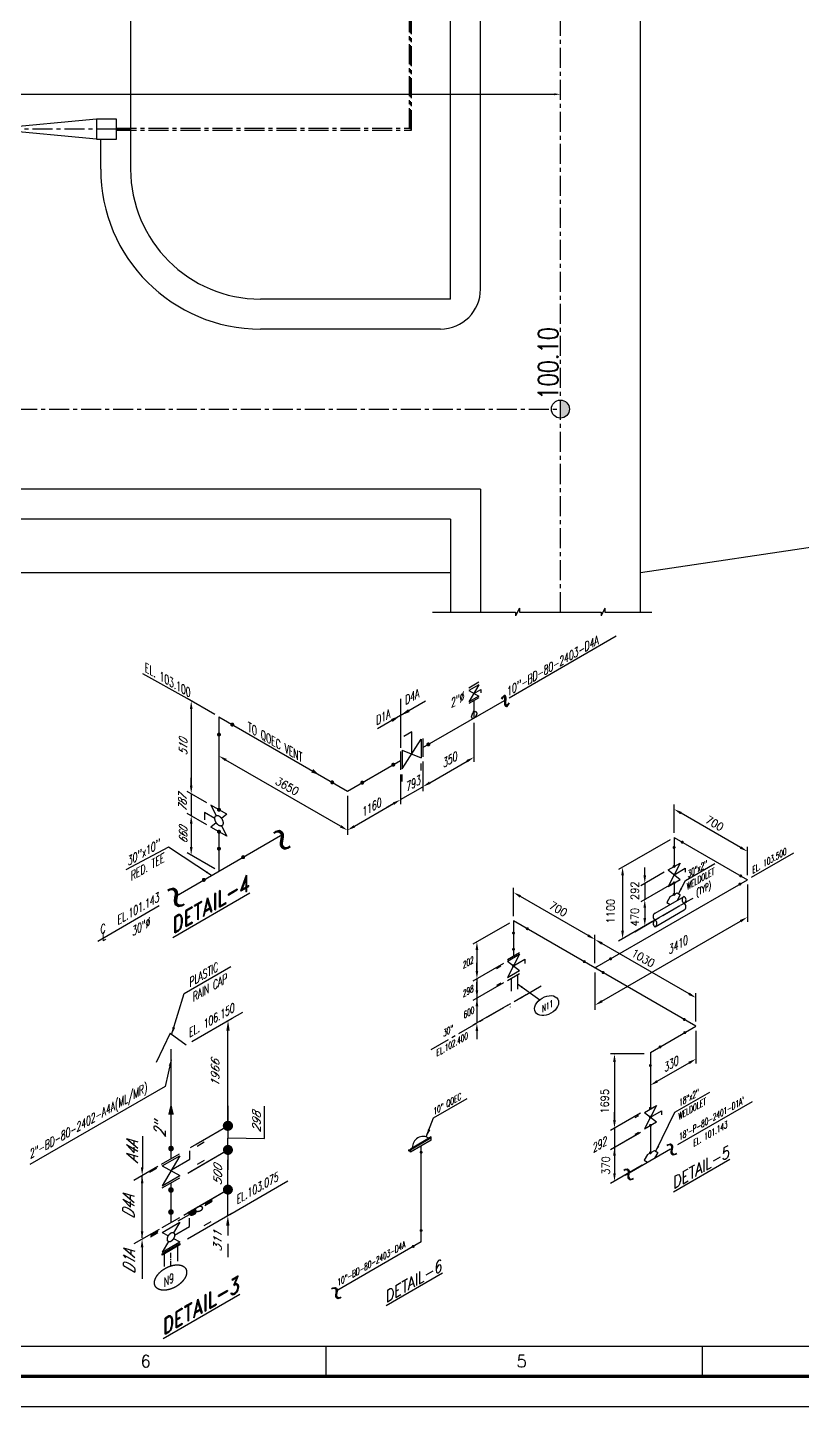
# Model space of a CAD drawing. Extents: x 278807 to 397707, y 326263 to 410363.
# Drawn here: x 341324 to 360705, y 326263 to 360727 of the extents above; entities that cross this region are included whole.
import ezdxf
from ezdxf.enums import TextEntityAlignment as Align

# ---------------------------------------------------------------- set-up
doc = ezdxf.new("R2010")
doc.units = 0
doc.header["$LTSCALE"] = 400
doc.header["$MEASUREMENT"] = 0
doc.linetypes.add('CENTER', pattern=[2, 1.25, -0.25, 0.25, -0.25])
doc.linetypes.add('HIDDEN', pattern=[0.375, 0.25, -0.125])
doc.layers.get('0').update_dxf_attribs({"linetype": 'CONTINUOUS'})
doc.layers.get('DEFPOINTS').update_dxf_attribs({"linetype": 'CONTINUOUS'})
for name, color, linetype in [('1', 7, 'CONTINUOUS'), ('CENTRE', 1, 'CENTER'), ('DIM', 1, 'CONTINUOUS'), ('GRID', 8, 'CONTINUOUS'), ('PIPE124', 4, 'CONTINUOUS'), ('TEXT', 3, 'CONTINUOUS'), ('WORK', 7, 'CONTINUOUS')]:
    doc.layers.add(name, color=color, linetype=linetype)
doc.styles.add('30', font='romans.shx', dxfattribs={"oblique": 30})
doc.styles.add('ROMANC', font='romand.shx', dxfattribs={"height": 3})
doc.styles.add('ROMAND', font='romans.shx', dxfattribs={"width": 0.8, "height": 0.625})
doc.styles.add('ROMANS', font='romans.shx', dxfattribs={"width": 0.9})
doc.styles.add('ROMANS1', font='romans.shx', dxfattribs={"width": 0.8, "oblique": 30})
doc.styles.get("Standard").update_dxf_attribs({"font": 'romans.shx'})
doc.linetypes.add('FENCELINE2', pattern='A,0.25,-0.1,[132,ltypeshp.shx,S=0.1,R=0,X=-0.1,Y=0],-0.1,1', length=1.45)
doc.dimstyles.new('pll', dxfattribs={"dimscale": 100, "dimtxt": 2, "dimasz": 2.5, "dimexe": 1, "dimexo": 1, "dimgap": 1, "dimtad": 1, "dimdec": 0, "dimtxsty": '30', "dimcen": 2.5, "dimclrd": 10, "dimclre": 10, "dimclrt": 3, "dimadec": 0, "dimazin": 0, "dimtfac": 1, "dimtdec": 0, "dimtmove": 0, "dimatfit": 0, "dimfxl": 0, "dimarcsym": 0})
doc.dimstyles.new('RKS', dxfattribs={"dimscale": 100, "dimtxt": 2, "dimasz": 2, "dimexe": 1, "dimexo": 1, "dimgap": 1, "dimtad": 1, "dimdec": 0, "dimzin": 0, "dimdsep": 46, "dimtxsty": 'ROMANS', "dimcen": 0.09, "dimclrd": 1, "dimclre": 1, "dimclrt": 3, "dimadec": 0, "dimazin": 0, "dimtfac": 1, "dimtdec": 0, "dimtmove": 2, "dimatfit": 3, "dimfxl": 0, "dimtolj": 1, "dimtzin": 0, "dimarcsym": 0})
doc.dimstyles.new('VIPIN', dxfattribs={"dimscale": 75, "dimtxt": 2, "dimasz": 2, "dimexe": 1.25, "dimexo": 1.25, "dimgap": 1, "dimtad": 1, "dimdec": 0, "dimtxsty": 'Standard', "dimcen": 0, "dimclrd": 1, "dimclre": 1, "dimclrt": 3, "dimadec": 0, "dimazin": 0, "dimtfac": 1, "dimtdec": 0, "dimtmove": 0, "dimatfit": 3, "dimfxl": 0, "dimtolj": 1, "dimarcsym": 0})

# ---------------------------------------------------------------- blocks, each defined once
blk = doc.blocks.new('*D30')
at = {"color": 1, "lineweight": -2}
for p, q in [((320536, 359004), (320536, 359154)), ((354652, 359004), (354652, 359154)), ((320686, 359060), (354502, 359060))]:
    blk.add_line(p, q, dxfattribs=at)
at = {"color": 1}
for points in [[(320686, 359085), (320686, 359035), (320536, 359060)], [(354502, 359085), (354502, 359035), (354652, 359060)]]:
    blk.add_solid(points, dxfattribs=at)
at = {"layer": 'DEFPOINTS', "color": 0}
for p in [(320536, 358910), (354652, 359060), (354652, 358910)]:
    blk.add_point(p, dxfattribs=at)
at = {"color": 3, "insert": (338822, 359210), "char_height": 150, "attachment_point": 5}
blk.add_mtext('\\A1;34116', dxfattribs=at)
blk = doc.blocks.new('_Dot')
at = {"color": 0, "linetype": 'ByBlock', "lineweight": -2}
blk.add_line((-0.5, 0), (-1, 0), dxfattribs=at)
at = {"color": 0, "linetype": 'ByBlock', "const_width": 0.5}
blk.add_lwpolyline([(-0.25, 0, 1), (0.25, 0, 1)], format="xyb", close=True, dxfattribs=at)
blk = doc.blocks.new('*D54')
at = {"layer": 'DEFPOINTS', "color": 0}
for p in [(346334, 331682), (345132, 330988), (345227, 330393)]:
    blk.add_point(p, dxfattribs=at)
at = {"layer": 'PIPE124', "color": 10, "lineweight": -2}
for p, q in [((346335, 331932), (346335, 332182)), ((345232, 331046), (346434, 331740)), ((346333, 331031), (346334, 331682)), ((345327, 330450), (346433, 331089)), ((346332, 330781), (346331, 330531))]:
    blk.add_line(p, q, dxfattribs=at)
at = {"layer": 'PIPE124', "color": 10}
blk.add_solid([(346290, 330781), (346374, 330781), (346333, 331031)], dxfattribs=at)
at = {"layer": 'PIPE124', "color": 10, "lineweight": -2, "xscale": 250, "yscale": 250, "zscale": 250, "rotation": 269.8729391807244}
blk.add_blockref('_Dot', (346334, 331682), dxfattribs=at)
at = {"layer": 'PIPE124', "color": 3, "insert": (346074, 330384), "char_height": 200, "attachment_point": 5, "rotation": 89.8729, "style": '30'}
blk.add_mtext('311', dxfattribs=at)
blk = doc.blocks.new('*D55')
at = {"layer": 'DEFPOINTS', "color": 0}
for p in [(346336, 332674), (345300, 332075), (345228, 331043)]:
    blk.add_point(p, dxfattribs=at)
at = {"layer": 'PIPE124', "color": 10, "lineweight": -2}
for p, q in [((345400, 332133), (346436, 332731)), ((346335, 331932), (346336, 332424)), ((345328, 331101), (346434, 331740))]:
    blk.add_line(p, q, dxfattribs=at)
at = {"layer": 'PIPE124', "color": 10, "lineweight": -2, "xscale": 250, "yscale": 250, "zscale": 250}
for p, rotation in [((346336, 332674), 89.87293918072434), ((346334, 331682), 269.8729391807244)]:
    blk.add_blockref('_Dot', p, dxfattribs=dict(at, rotation=rotation))
at = {"layer": 'PIPE124', "color": 3, "insert": (346079, 332040), "char_height": 200, "attachment_point": 5, "rotation": 89.8729, "style": '30'}
blk.add_mtext('500', dxfattribs=at)
blk = doc.blocks.new('*D56')
at = {"layer": 'DEFPOINTS', "color": 0}
for p in [(346338, 333277), (345302, 332680), (345230, 332035)]:
    blk.add_point(p, dxfattribs=at)
at = {"layer": 'PIPE124', "color": 10, "lineweight": -2}
for p, q in [((346338, 333527), (346339, 333777)), ((347246, 332962), (347248, 333767)), ((345402, 332738), (346438, 333335)), ((346336, 332674), (346338, 333277)), ((346336, 332674), (346338, 333277)), ((346337, 332976), (347246, 332962)), ((345331, 332093), (346436, 332731)), ((346336, 332424), (346335, 332174))]:
    blk.add_line(p, q, dxfattribs=at)
at = {"layer": 'PIPE124', "color": 10, "lineweight": -2, "xscale": 250, "yscale": 250, "zscale": 250}
for p, rotation in [((346338, 333277), 269.8729391807244), ((346336, 332674), 89.87293918072434)]:
    blk.add_blockref('_Dot', p, dxfattribs=dict(at, rotation=rotation))
at = {"layer": 'PIPE124', "color": 3, "insert": (347047, 333365), "char_height": 200, "attachment_point": 5, "rotation": 89.8729, "style": '30'}
blk.add_mtext('298', dxfattribs=at)
blk = doc.blocks.new('*D57')
at = {"layer": 'DEFPOINTS', "color": 0}
for p in [(346338, 335907), (345336, 335329), (345444, 332762)]:
    blk.add_point(p, dxfattribs=at)
at = {"layer": 'PIPE124', "color": 10, "lineweight": -2}
for p, q in [((345436, 335387), (346438, 335965)), ((346332, 333524), (346337, 335657)), ((345544, 332819), (346432, 333332))]:
    blk.add_line(p, q, dxfattribs=at)
at = {"layer": 'PIPE124', "color": 10}
blk.add_solid([(346295, 335657), (346379, 335657), (346338, 335907)], dxfattribs=at)
at = {"layer": 'PIPE124', "color": 10, "lineweight": -2, "xscale": 250, "yscale": 250, "zscale": 250, "rotation": 269.8729391807244}
blk.add_blockref('_Dot', (346332, 333274), dxfattribs=at)
at = {"layer": 'PIPE124', "color": 3, "insert": (346016, 334583), "char_height": 200, "attachment_point": 5, "rotation": 89.8729, "style": '30'}
blk.add_mtext('1966', dxfattribs=at)
blk = doc.blocks.new('*D90')
at = {"layer": 'DEFPOINTS', "color": 0}
for p in [(346111, 343497), (346111, 342520), (349325, 341641)]:
    blk.add_point(p, dxfattribs=at)
at = {"layer": 'DIM', "color": 1, "lineweight": -2}
for p, q in [((346111, 343382), (346111, 342404)), ((349152, 340764), (346284, 342420)), ((349325, 341526), (349325, 340548))]:
    blk.add_line(p, q, dxfattribs=at)
at = {"layer": 'DIM', "color": 1}
for points in [[(346301, 342449), (346267, 342391), (346111, 342520)], [(349169, 340793), (349135, 340735), (349325, 340664)]]:
    blk.add_solid(points, dxfattribs=at)
at = {"layer": 'DIM', "color": 3, "insert": (347818, 341765), "char_height": 200, "attachment_point": 5, "rotation": 330, "style": 'ROMANS'}
blk.add_mtext('\\A1;3650', dxfattribs=at)
blk = doc.blocks.new('*D91')
at = {"layer": 'DEFPOINTS', "color": 0}
for p in [(345911, 341293), (345417, 341028), (345911, 340743)]:
    blk.add_point(p, dxfattribs=at)
at = {"layer": 'DIM', "color": 1, "lineweight": -2}
for p, q in [((345417, 341778), (345417, 341978)), ((345811, 341351), (345317, 341636)), ((345417, 341578), (345417, 341028)), ((345811, 340801), (345317, 341086)), ((345417, 340828), (345417, 340628))]:
    blk.add_line(p, q, dxfattribs=at)
at = {"layer": 'DIM', "color": 1}
for points in [[(345384, 341778), (345450, 341778), (345417, 341578)], [(345384, 340828), (345450, 340828), (345417, 341028)]]:
    blk.add_solid(points, dxfattribs=at)
at = {"layer": 'DIM', "color": 3, "insert": (345199, 341343), "char_height": 200, "attachment_point": 5, "rotation": 90, "style": 'ROMANS1'}
blk.add_mtext('\\A1;787', dxfattribs=at)
blk = doc.blocks.new('*D92')
at = {"layer": 'DEFPOINTS', "color": 0}
for p in [(346111, 343497), (345417, 341578), (345911, 341293)]:
    blk.add_point(p, dxfattribs=at)
at = {"layer": 'DIM', "color": 1, "lineweight": -2}
for p, q in [((346011, 343555), (345317, 343955)), ((345417, 343698), (345417, 341778)), ((345811, 341351), (345317, 341636))]:
    blk.add_line(p, q, dxfattribs=at)
at = {"layer": 'DIM', "color": 1}
for points in [[(345384, 343698), (345450, 343698), (345417, 343898)], [(345384, 341778), (345450, 341778), (345417, 341578)]]:
    blk.add_solid(points, dxfattribs=at)
at = {"layer": 'DIM', "color": 3, "insert": (345217, 342738), "char_height": 200, "attachment_point": 5, "rotation": 90, "style": 'ROMANS1'}
blk.add_mtext('\\A1;510', dxfattribs=at)
blk = doc.blocks.new('*D93')
at = {"layer": 'DEFPOINTS', "color": 0}
for p in [(345911, 340743), (345417, 340042), (346111, 339642)]:
    blk.add_point(p, dxfattribs=at)
at = {"layer": 'DIM', "color": 1, "lineweight": -2}
for p, q in [((345811, 340801), (345317, 341086)), ((345417, 340828), (345417, 340242)), ((346011, 339700), (345317, 340100))]:
    blk.add_line(p, q, dxfattribs=at)
at = {"layer": 'DIM', "color": 1}
for points in [[(345384, 340828), (345450, 340828), (345417, 341028)], [(345384, 340242), (345450, 340242), (345417, 340042)]]:
    blk.add_solid(points, dxfattribs=at)
at = {"layer": 'DIM', "color": 3, "insert": (345217, 340535), "char_height": 200, "attachment_point": 5, "rotation": 90, "style": 'ROMANS1'}
blk.add_mtext('\\A1;660', dxfattribs=at)
blk = doc.blocks.new('*D94')
at = {"layer": 'DEFPOINTS', "color": 0}
for p in [(350651, 342172), (349325, 341641), (350651, 341429)]:
    blk.add_point(p, dxfattribs=at)
at = {"layer": 'DIM', "color": 1, "lineweight": -2}
for p, q in [((350651, 342057), (350651, 341314)), ((349325, 341526), (349325, 340548)), ((349498, 340764), (350477, 341329))]:
    blk.add_line(p, q, dxfattribs=at)
at = {"layer": 'DIM', "color": 1}
for points in [[(350461, 341358), (350494, 341300), (350651, 341429)], [(349482, 340793), (349515, 340735), (349325, 340664)]]:
    blk.add_solid(points, dxfattribs=at)
at = {"layer": 'DIM', "color": 3, "insert": (349888, 341220), "char_height": 200, "attachment_point": 5, "rotation": 30, "style": 'ROMANS1'}
blk.add_mtext('\\A1;1160', dxfattribs=at)
blk = doc.blocks.new('*D95')
at = {"layer": 'DEFPOINTS', "color": 0}
for p in [(351211, 342495), (350651, 342172), (351211, 341752)]:
    blk.add_point(p, dxfattribs=at)
at = {"layer": 'DIM', "color": 1, "lineweight": -2}
for p, q in [((351211, 342380), (351211, 341637)), ((350651, 342057), (350651, 341314)), ((351384, 341852), (351557, 341952)), ((350651, 341429), (351211, 341752)), ((350477, 341329), (350304, 341229))]:
    blk.add_line(p, q, dxfattribs=at)
at = {"layer": 'DIM', "color": 1}
for points in [[(351367, 341881), (351400, 341823), (351211, 341752)], [(350461, 341358), (350494, 341300), (350651, 341429)]]:
    blk.add_solid(points, dxfattribs=at)
at = {"layer": 'DIM', "color": 3, "insert": (350932, 341813), "char_height": 200, "attachment_point": 5, "rotation": 30, "style": 'ROMANS1'}
blk.add_mtext('\\A1;793', dxfattribs=at)
blk = doc.blocks.new('*D96')
at = {"layer": 'DEFPOINTS', "color": 0}
for p in [(352489, 343468), (351211, 342495), (352489, 342490)]:
    blk.add_point(p, dxfattribs=at)
at = {"layer": 'DIM', "color": 1, "lineweight": -2}
for p, q in [((352489, 343352), (352489, 342375)), ((351211, 342380), (351211, 341637)), ((351384, 341852), (352316, 342390))]:
    blk.add_line(p, q, dxfattribs=at)
at = {"layer": 'DIM', "color": 1}
for points in [[(352299, 342419), (352332, 342361), (352489, 342490)], [(351367, 341881), (351400, 341823), (351211, 341752)]]:
    blk.add_solid(points, dxfattribs=at)
at = {"layer": 'DIM', "color": 3, "insert": (351848, 342409), "char_height": 200, "attachment_point": 5, "rotation": 30, "style": 'ROMANS1'}
blk.add_mtext('\\A1;350', dxfattribs=at)
blk = doc.blocks.new('*D97')
at = {"layer": 'DEFPOINTS', "color": 0}
for p in [(358042, 335767), (358042, 334948), (356901, 334633)]:
    blk.add_point(p, dxfattribs=at)
at = {"layer": 'DIM', "color": 1, "lineweight": -2}
for p, q in [((358042, 335652), (358042, 334833)), ((357074, 334389), (357869, 334848)), ((356901, 334517), (356901, 334174))]:
    blk.add_line(p, q, dxfattribs=at)
at = {"layer": 'DIM', "color": 1}
for points in [[(357852, 334877), (357885, 334819), (358042, 334948)], [(357058, 334418), (357091, 334361), (356901, 334289)]]:
    blk.add_solid(points, dxfattribs=at)
at = {"layer": 'DIM', "color": 3, "insert": (357380, 334800), "char_height": 200, "attachment_point": 5, "rotation": 30, "style": 'ROMANS1'}
blk.add_mtext('\\A1;330', dxfattribs=at)
blk = doc.blocks.new('*D98')
at = {"layer": 'DEFPOINTS', "color": 0}
for p in [(355516, 337934), (355516, 337226), (358042, 335767)]:
    blk.add_point(p, dxfattribs=at)
at = {"layer": 'DIM', "color": 1, "lineweight": -2}
for p, q in [((355516, 337341), (355516, 338049)), ((357869, 336576), (355689, 337834)), ((358042, 335883), (358042, 336591))]:
    blk.add_line(p, q, dxfattribs=at)
at = {"layer": 'DIM', "color": 1}
for points in [[(355706, 337863), (355673, 337805), (355516, 337934)], [(357885, 336605), (357852, 336547), (358042, 336476)]]:
    blk.add_solid(points, dxfattribs=at)
at = {"layer": 'DIM', "color": 3, "insert": (356720, 337470), "char_height": 200, "attachment_point": 5, "rotation": 330, "style": 'ROMANS'}
blk.add_mtext('\\A1;1030', dxfattribs=at)
blk = doc.blocks.new('*D99')
at = {"layer": 'DEFPOINTS', "color": 0}
for p in [(353479, 339110), (353479, 338402), (355516, 337226)]:
    blk.add_point(p, dxfattribs=at)
at = {"layer": 'DIM', "color": 1, "lineweight": -2}
for p, q in [((353479, 338517), (353479, 339226)), ((355343, 338034), (353652, 339010)), ((355516, 337341), (355516, 338049))]:
    blk.add_line(p, q, dxfattribs=at)
at = {"layer": 'DIM', "color": 1}
for points in [[(353668, 339039), (353635, 338981), (353479, 339110)], [(355359, 338063), (355326, 338005), (355516, 337934)]]:
    blk.add_solid(points, dxfattribs=at)
at = {"layer": 'DIM', "color": 3, "insert": (354597, 338695), "char_height": 200, "attachment_point": 5, "rotation": 330, "style": 'ROMANS'}
blk.add_mtext('\\A1;700', dxfattribs=at)
blk = doc.blocks.new('*D100')
at = {"layer": 'DEFPOINTS', "color": 0}
for p in [(359328, 339426), (359328, 338492), (355516, 337226)]:
    blk.add_point(p, dxfattribs=at)
at = {"layer": 'DIM', "color": 1, "lineweight": -2}
for p, q in [((359328, 339311), (359328, 338376)), ((355689, 336391), (359154, 338392)), ((355516, 337110), (355516, 336176))]:
    blk.add_line(p, q, dxfattribs=at)
at = {"layer": 'DIM', "color": 1}
for points in [[(359138, 338420), (359171, 338363), (359328, 338492)], [(355673, 336420), (355706, 336362), (355516, 336291)]]:
    blk.add_solid(points, dxfattribs=at)
at = {"layer": 'DIM', "color": 3, "insert": (357553, 337782), "char_height": 200, "attachment_point": 5, "rotation": 30, "style": 'ROMANS1'}
blk.add_mtext('\\A1;3410', dxfattribs=at)
blk = doc.blocks.new('*D101')
at = {"layer": 'DEFPOINTS', "color": 0}
for p in [(357494, 341193), (357494, 340485), (359328, 339426)]:
    blk.add_point(p, dxfattribs=at)
at = {"layer": 'DIM', "color": 1, "lineweight": -2}
for p, q in [((357494, 340600), (357494, 341308)), ((359154, 340235), (357668, 341093)), ((359328, 339542), (359328, 340250))]:
    blk.add_line(p, q, dxfattribs=at)
at = {"layer": 'DIM', "color": 1}
for points in [[(357684, 341122), (357651, 341064), (357494, 341193)], [(359171, 340263), (359138, 340206), (359328, 340135)]]:
    blk.add_solid(points, dxfattribs=at)
at = {"layer": 'DIM', "color": 3, "insert": (358511, 340837), "char_height": 200, "attachment_point": 5, "rotation": 330, "style": 'ROMANS'}
blk.add_mtext('\\A1;700', dxfattribs=at)
blk = doc.blocks.new('*D102')
at = {"layer": 'DEFPOINTS', "color": 0}
for p in [(357494, 340485), (357036, 338429), (356207, 337951)]:
    blk.add_point(p, dxfattribs=at)
at = {"layer": 'DIM', "color": 1, "lineweight": -2}
for p, q in [((357394, 340427), (356107, 339683)), ((356207, 339541), (356207, 338151)), ((356936, 338371), (356107, 337893))]:
    blk.add_line(p, q, dxfattribs=at)
at = {"layer": 'DIM', "color": 1}
for points in [[(356173, 339541), (356240, 339541), (356207, 339741)], [(356173, 338151), (356240, 338151), (356207, 337951)]]:
    blk.add_solid(points, dxfattribs=at)
at = {"layer": 'DIM', "color": 3, "insert": (355908, 338641), "char_height": 200, "attachment_point": 5, "rotation": 90, "style": 'ROMANS'}
blk.add_mtext('\\A1;1100', dxfattribs=at)
blk = doc.blocks.new('*D170')
at = {"layer": 'DEFPOINTS', "color": 0}
for p in [(356842, 335074), (356004, 333218), (356004, 333218)]:
    blk.add_point(p, dxfattribs=at)
at = {"layer": 'DIM', "color": 1, "lineweight": -2}
for p, q in [((356742, 335074), (355904, 335074)), ((356004, 334874), (356004, 333418))]:
    blk.add_line(p, q, dxfattribs=at)
at = {"layer": 'DIM', "color": 1}
for points in [[(355970, 334874), (356037, 334874), (356004, 335074)], [(355970, 333418), (356037, 333418), (356004, 333218)]]:
    blk.add_solid(points, dxfattribs=at)
at = {"layer": 'DIM', "color": 3, "insert": (355759, 333888), "char_height": 200, "attachment_point": 5, "rotation": 90, "style": 'ROMANS'}
blk.add_mtext('\\A1;1695', dxfattribs=at)
blk = doc.blocks.new('*D171')
at = {"layer": 'DEFPOINTS', "color": 0}
for p in [(356732, 333153), (356793, 332347), (356004, 331891)]:
    blk.add_point(p, dxfattribs=at)
at = {"layer": 'DIM', "color": 1, "lineweight": -2}
for p, q in [((356632, 333096), (355904, 332675)), ((356693, 332289), (355904, 331833)), ((356004, 332533), (356004, 332091))]:
    blk.add_line(p, q, dxfattribs=at)
at = {"layer": 'DIM', "color": 1}
for points in [[(355970, 332533), (356037, 332533), (356004, 332733)], [(355970, 332091), (356037, 332091), (356004, 331891)]]:
    blk.add_solid(points, dxfattribs=at)
at = {"layer": 'DIM', "color": 3, "insert": (355785, 332285), "char_height": 200, "attachment_point": 5, "rotation": 90, "style": 'ROMANS'}
blk.add_mtext('\\A1;370', dxfattribs=at)
blk = doc.blocks.new('*D172')
at = {"layer": 'DEFPOINTS', "color": 0}
for p in [(357590, 339407), (357590, 338749), (356761, 338270)]:
    blk.add_point(p, dxfattribs=at)
at = {"layer": 'DIM', "color": 1, "lineweight": -2}
for p, q in [((357490, 339349), (356661, 338871)), ((357490, 338691), (356661, 338213)), ((356761, 338728), (356761, 338470))]:
    blk.add_line(p, q, dxfattribs=at)
at = {"layer": 'DIM', "color": 1}
for points in [[(356728, 338728), (356794, 338728), (356761, 338928)], [(356728, 338470), (356794, 338470), (356761, 338270)]]:
    blk.add_solid(points, dxfattribs=at)
at = {"layer": 'DIM', "color": 3, "insert": (356511, 338495), "char_height": 200, "attachment_point": 5, "rotation": 90, "style": 'ROMANS'}
blk.add_mtext('\\A1;470', dxfattribs=at)
blk = doc.blocks.new('*D173')
at = {"layer": 'DEFPOINTS', "color": 0}
for p in [(357343, 339672), (357590, 339407), (356761, 338928)]:
    blk.add_point(p, dxfattribs=at)
at = {"layer": 'DIM', "color": 1, "lineweight": -2}
for p, q in [((357243, 339614), (356661, 339278)), ((356761, 339536), (356761, 339736)), ((357490, 339349), (356661, 338871)), ((356761, 339336), (356761, 338928)), ((356761, 338728), (356761, 338528))]:
    blk.add_line(p, q, dxfattribs=at)
at = {"layer": 'DIM', "color": 1}
for points in [[(356728, 339536), (356794, 339536), (356761, 339336)], [(356728, 338728), (356794, 338728), (356761, 338928)]]:
    blk.add_solid(points, dxfattribs=at)
at = {"layer": 'DIM', "color": 3, "insert": (356511, 339153), "char_height": 200, "attachment_point": 5, "rotation": 90, "style": 'ROMANS'}
blk.add_mtext('\\A1;292', dxfattribs=at)

msp = doc.modelspace()

# ---------------------------------------------------------------- hatches: boundary and pattern name
msp.add_hatch(color=255).paths.add_polyline_path([(354652.309, 351415.694), (354652.309, 350965.694, 0.414213562), (354877.309, 351190.694, 0.414213562)])
at = {"linetype": 'HIDDEN', "ltscale": 700}
h = msp.add_hatch(color=256, dxfattribs=at)
edge = h.paths.add_edge_path()
edge.add_ellipse((345451.856, 331107.485), major_axis=(-78.36, -45.241), ratio=0.670111103, start_angle=0, end_angle=360)

# ---------------------------------------------------------------- linework, layer by layer
at = {"color": 255}
for p, q in [((343046.772, 357940.694), (337757.846, 358440.694)), ((343046.772, 358440.694), (337757.846, 357940.694)), ((343902.309, 358190.694), (343902.309, 357190.694)), ((343152.309, 357190.694), (343152.309, 357940.694))]:
    msp.add_line(p, q, dxfattribs=at)
at = {"linetype": 'FENCELINE2', "ltscale": 2}
for p, q in [((378386.696, 350322.886), (356652.309, 347099.41)), ((351902.309, 347099.41), (286094.3, 347099.41))]:
    msp.add_line(p, q, dxfattribs=at)
at = {"color": 1, "linetype": 'HIDDEN', "ltscale": 700}
for p, q in [((353365.737, 343973.96), (356046.983, 345521.978)), ((343079.49, 337891.827), (344617.046, 338779.536)), ((346382.424, 331059.769), (347832.878, 331897.189))]:
    msp.add_line(p, q, dxfattribs=at)
at = {"linetype": 'HIDDEN', "ltscale": 700}
for p, q in [((352614.141, 344363.354), (352363.604, 344218.707)), ((352614.141, 344298.587), (352363.604, 343874.02)), ((352614.141, 344018.668), (352363.604, 343874.02)), ((352614.141, 343973.354), (352363.604, 343828.707)), ((352614.211, 344298.627), (352363.674, 344153.98)), ((352363.674, 344153.98), (352614.141, 344018.668)), ((352488.908, 344086.324), (352658.303, 344184.124)), ((352658.303, 344184.124), (352658.303, 344102.258)), ((352529.104, 343633.909), (352451.659, 343589.196)), ((352529.104, 343633.909), (352568.968, 343578.977)), ((352451.659, 343589.196), (352419.306, 343492.57)), ((352419.306, 343492.57), (352451.659, 343446.217)), ((352529.104, 343490.93), (352568.968, 343578.977)), ((350694.363, 342200.832), (351170.677, 342937.451)), ((350932.52, 342569.142), (350932.52, 343125.181)), ((351170.677, 342937.451), (351170.677, 342475.832)), ((350694.363, 342662.451), (350694.363, 342200.832)), ((350694.363, 342662.451), (351170.677, 342475.832)), ((357642.79, 339845.294), (357342.96, 339259.687)), ((357342.96, 339672.187), (357642.79, 339845.294)), ((357342.96, 339672.187), (357642.79, 339432.794)), ((357492.875, 339552.49), (357774.177, 339714.9)), ((357774.177, 339714.9), (357774.177, 339613.036)), ((357342.96, 339259.687), (357642.79, 339432.794)), ((357017.439, 338591.399), (357744.335, 339011.072)), ((357744.335, 338665.512), (357017.439, 338245.838)), ((353627.036, 337569.165), (353327.205, 336983.557)), ((353327.205, 337396.057), (353627.036, 337569.165)), ((353327.986, 337434.424), (353629.239, 337608.352)), ((353477.121, 337276.361), (353758.423, 337438.771)), ((353758.423, 337438.771), (353758.423, 337336.907)), ((353327.205, 337396.057), (353627.036, 337156.665)), ((353327.205, 336983.557), (353627.036, 337156.665)), ((353327.986, 336905.954), (353629.239, 337079.882)), ((344892.861, 335593.82), (344538.983, 334862.114)), ((344892.861, 335593.82), (345291.89, 335296.805)), ((356752.567, 333612.177), (357052.398, 333785.284)), ((357052.398, 333785.284), (356752.567, 333199.677)), ((356902.482, 333492.48), (357183.785, 333654.89)), ((357183.785, 333654.89), (357183.785, 333553.026)), ((356752.567, 333612.177), (357052.398, 333372.784)), ((356752.567, 333199.677), (357052.398, 333372.784)), ((345384.982, 332440.76), (345384.982, 332647.703)), ((344677.589, 332319.789), (345120.349, 332575.416)), ((344689.208, 332272.872), (345131.967, 332528.5)), ((344689.208, 332272.872), (345131.86, 332033.73)), ((345131.967, 332528.5), (344689.316, 331778.228)), ((344922.753, 332173.891), (345384.982, 332440.76)), ((344689.316, 331778.228), (345131.86, 332033.73)), ((344689.316, 331722.764), (345131.86, 331978.267)), ((344689.208, 330732.243), (345131.967, 330987.87)), ((344689.208, 330612.695), (345131.967, 330868.322)), ((345131.967, 330868.322), (344975.672, 330603.41)), ((345088.746, 330897.844), (345373.495, 331062.243)), ((345372.817, 330759.963), (345372.817, 330966.907)), ((344689.208, 330612.695), (344845.503, 330528.257)), ((345001.165, 330545.39), (345372.817, 330759.963)), ((344686.526, 330080.642), (345131.967, 330337.818)), ((345131.967, 330302.473), (344686.526, 330045.297)), ((344845.503, 330382.779), (344689.208, 330117.867)), ((344689.208, 330117.867), (345131.967, 330373.495)), ((344975.672, 330457.933), (345131.967, 330373.495)), ((345071.929, 330267.81), (345071.929, 329891.783)), ((345131.967, 330337.818), (345131.967, 330302.473)), ((344686.526, 330045.297), (344686.526, 330080.642)), ((344746.564, 329763.75), (344746.564, 330079.96))]:
    msp.add_line(p, q, dxfattribs=at)
at = {"color": 1}
msp.add_line((350650.582, 343948.023), (350650.582, 342724.336), dxfattribs=at)
at = {"color": 4}
for p, q in [((352488.873, 343901.03), (352488.873, 343610.681)), ((351210.517, 342959.251), (351210.517, 342495.442)), ((350650.582, 342635.973), (350650.582, 342172.163))]:
    msp.add_line(p, q, dxfattribs=at)
at = {"color": 7}
for p, q in [((357395.042, 339004.263), (357312.651, 338859.267)), ((357312.651, 338859.267), (357395.042, 338809.408)), ((357395.042, 339004.263), (357567.76, 339103.982)), ((357567.76, 339103.982), (357650.151, 339054.123)), ((357650.151, 339054.123), (357570.739, 338910.847)), ((356830.207, 332563.045), (357002.925, 332662.764)), ((357002.925, 332662.764), (357085.316, 332612.905)), ((357085.316, 332612.905), (357005.904, 332469.628)), ((356830.207, 332563.045), (356747.816, 332418.049)), ((356747.816, 332418.049), (356830.207, 332368.189)), ((292060.379, 327767.637), (380985.639, 327767.637)), ((348791.968, 327015.105), (348791.968, 327767.637)), ((358198.614, 327767.637), (358198.614, 327015.105))]:
    msp.add_line(p, q, dxfattribs=at)
for p, q in [((356523.949, 333481.811), (356616.808, 333535.424)), ((356523.949, 333065.738), (356616.808, 333119.351))]:
    msp.add_line(p, q)
at = {"color": 1, "linetype": 'CENTER', "ltscale": 0.25}
msp.add_line((344909.247, 329775.54), (344909.247, 330109.881), dxfattribs=at)
at = {"color": 7, "const_width": 90.304}
msp.add_lwpolyline([(281816.652, 409419.558), (281816.652, 327015.105), (396953.994, 327015.105)], dxfattribs=at)
at = {"const_width": 30}
for points in [[(343902.309, 385190.694), (343902.309, 385190.694), (343902.309, 358190.694)], [(343907.928, 358190.694), (343546.772, 358190.694)]]:
    msp.add_lwpolyline(points, dxfattribs=at)
at = {"color": 255}
msp.add_lwpolyline([(343546.772, 358440.694), (343046.772, 358440.694), (343046.772, 357940.694), (343546.772, 357940.694)], close=True, dxfattribs=at)
msp.add_lwpolyline([(343546.772, 358440.694), (343046.772, 358440.694), (343046.772, 357940.694), (343546.772, 357940.694)], close=True, dxfattribs=at)
for points, const_width in [([(352503.873, 343628.094, -1), (352473.873, 343628.094, -1)], 30), ([(351373.327, 342809.208, -1), (351323.327, 342809.208, -1)], 50), ([(350495.422, 342302.349, -1), (350445.422, 342302.349, -1)], 50), ([(345707.866, 339423.754, 1), (345757.866, 339423.754, 1)], 50)]:
    msp.add_lwpolyline(points, format="xyb", close=True, dxfattribs=dict(const_width=const_width))
at = {"linetype": 'HIDDEN', "ltscale": 700}
for points, const_width in [([(353458.371, 337276.361, 1), (353495.871, 337276.361, 1)], 37.5), ([(356883.732, 333492.48, 1), (356921.232, 333492.48, 1)], 37.5), ([(344876.583, 332708.74, 1), (344947.273, 332708.74, 1)], 70.69), ([(344875.243, 331672.623, 1), (344945.932, 331672.623, 1)], 70.69), ([(344875.243, 331121.169, 1), (344945.932, 331121.169, 1)], 70.69)]:
    msp.add_lwpolyline(points, format="xyb", close=True, dxfattribs=dict(at, const_width=const_width))
at = {"color": 255}
msp.add_circle((354652.309, 351190.694), 225, dxfattribs=at)
for radius in [4000, 3250]:
    msp.add_arc((347152.309, 357190.694), radius, 180, 270, dxfattribs=at)
at = {"linetype": 'HIDDEN', "ltscale": 700}
for centre, major_axis, ratio in [((346110.669, 340902.692), (72.708, -125.934), 0.577350269), ((345611.547, 331199.747), (-78.36, -45.241), 0.670111103), ((345451.856, 331107.485), (-78.36, -45.241), 0.670111103), ((344910.588, 330493.095), (-64.048, -110.934), 0.577350269)]:
    msp.add_ellipse(centre, major_axis=major_axis, ratio=ratio, dxfattribs=at)
at = {"color": 1, "linetype": 'HIDDEN', "ltscale": 700}
msp.add_ellipse((344900.006, 329484.022), major_axis=(380.367, 219.605), ratio=0.602410253, dxfattribs=at)
at = {"linetype": 'HIDDEN', "ltscale": 700}
for points in [[(348416.741, 342107.98), (348468.617, 342193.472), (348615.431, 342050.988)], [(344841.239, 333555.741), (344982.618, 333555.741), (344911.928, 333858.652)]]:
    msp.add_solid(points, dxfattribs=at)
at = {"layer": '1', "color": 4}
for p, q in [((357494.367, 340484.516), (357494.367, 339759.602)), ((357494.367, 340484.516), (359327.572, 339426.114)), ((355516.034, 337225.522), (359327.572, 339426.114)), ((357494.367, 339312.599), (357494.367, 339061.609)), ((358041.904, 335767.21), (353478.612, 338401.828)), ((353478.612, 338401.828), (353478.612, 337521.388)), ((356901.06, 335108.544), (358041.904, 335767.21)), ((356901.06, 335108.544), (356901.06, 333697.909)), ((351167.723, 330380.31), (351167.723, 332772.149)), ((356271.442, 332045.586), (357406.075, 332700.667)), ((351172.223, 330377.712), (349022.237, 329136.417))]:
    msp.add_line(p, q, dxfattribs=at)
for points, const_width in [([(357475.617, 340234.014, 1), (357513.117, 340234.014, 1)], 37.5), ([(357680.257, 340366.367, 1), (357717.757, 340366.367, 1)], 37.5), ([(357475.617, 339760.99, 1), (357513.117, 339760.99, 1)], 37.5), ([(359141.248, 339522.863, 1), (359178.748, 339522.863, 1)], 37.5), ([(357474.125, 339346.24, 1), (357511.625, 339346.24, 1)], 37.5), ([(359121.767, 339318.118, 1), (359159.267, 339318.118, 1)], 37.5), ([(357475.617, 339061.609, 1), (357513.117, 339061.609, 1)], 37.5), ([(353459.862, 338094.667, 1), (353497.362, 338094.667, 1)], 37.5), ([(353804.294, 338202.97, 1), (353841.794, 338202.97, 1)], 37.5), ([(353459.862, 337688.85, 1), (353497.362, 337688.85, 1)], 37.5), ([(355230.331, 337379.647, 1), (355267.831, 337379.647, 1)], 37.5), ([(355886.362, 337450.156, 1), (355923.862, 337450.156, 1)], 37.5), ([(355700.825, 337108.007, 1), (355738.325, 337108.007, 1)], 37.5), ([(357731.691, 335935.486, 1), (357769.191, 335935.486, 1)], 37.5), ([(357742.085, 335604.935, 1), (357779.585, 335604.935, 1)], 37.5), ([(357123.386, 335247.729, 1), (357160.886, 335247.729, 1)], 37.5), ([(356882.31, 334783.848, 1), (356919.81, 334783.848, 1)], 37.5), ([(356882.31, 333714.397, 1), (356919.81, 333714.397, 1)], 37.5), ([(356882.31, 333286.461, 1), (356919.81, 333286.461, 1)], 37.5), ([(350853.193, 332660.511, 1), (350883.193, 332660.511, 1)], 30), ([(351148.973, 332615.115, 1), (351186.473, 332615.115, 1)], 37.5), ([(356882.31, 332603.369, 1), (356919.81, 332603.369, 1)], 37.5), ([(351148.973, 330659.897, 1), (351186.473, 330659.897, 1)], 37.5), ([(350953.224, 330262.098, 1), (350990.724, 330262.098, 1)], 37.5)]:
    msp.add_lwpolyline(points, format="xyb", close=True, dxfattribs=dict(at, const_width=const_width))
msp.add_lwpolyline([(356901.06, 333285.409), (356901.06, 332603.952)], dxfattribs=at)
msp.add_arc((351170.723, 330380.31), 3, 180, 300, dxfattribs=at)
at = {"layer": 'CENTRE'}
for p, q in [((350877.309, 358215.694), (350877.309, 393885.694)), ((350902.309, 358190.694), (350902.309, 393860.694)), ((350927.309, 358165.694), (350927.309, 393835.694)), ((354652.309, 346118.872), (354652.309, 382842.267)), ((343546.772, 358190.694), (337134.73, 358190.694)), ((343546.772, 358215.694), (350877.309, 358215.694)), ((343546.772, 358165.694), (350927.309, 358165.694))]:
    msp.add_line(p, q, dxfattribs=at)
at = {"layer": 'CENTRE', "linetype": 'CENTER'}
for p, q in [((356516.289, 338129.279), (357706.631, 338816.523)), ((357658.757, 338788.883), (357812.1, 338877.416)), ((357816.993, 338880.241), (357967.702, 338967.253)), ((353801.238, 336561.348), (354167.684, 336772.916)), ((351415.507, 335183.946), (353690.877, 336497.631)), ((353643.003, 336469.991), (353796.345, 336558.524))]:
    msp.add_line(p, q, dxfattribs=at)
at = {"layer": 'DIM'}
for p, q in [((351169.759, 342156.875), (351169.759, 342331.471)), ((350695.187, 341882.88), (350695.187, 342057.477)), ((360480.593, 340091.811), (359421.23, 339480.188)), ((345742.914, 332865.282), (345562.798, 332761.292)), ((343982.111, 331919.92), (344581.33, 332265.88)), ((345742.914, 332412.428), (345562.798, 332308.438)), ((344189.974, 330472.615), (344189.974, 332039.93)), ((344550.286, 332213.666), (344370.17, 332109.676)), ((345938.743, 331419.008), (345758.627, 331315.018)), ((345938.743, 331382.057), (345758.627, 331278.067)), ((345737.821, 330780.976), (345912.64, 330881.907)), ((344612.374, 330687.519), (343982.003, 330323.574)), ((344581.33, 330635.306), (344401.214, 330531.316)), ((344581.33, 330598.354), (344401.214, 330494.364)), ((344187.964, 330242.486), (344187.964, 329453.213))]:
    msp.add_line(p, q, dxfattribs=at)
at = {"layer": 'DIM', "color": 1}
for p, q in [((353378.612, 338344.093), (352462.691, 337815.285)), ((352562.691, 337673.02), (352562.691, 337149.818)), ((353227.986, 337333.926), (352462.691, 336892.083)), ((353227.986, 337333.926), (352462.691, 336892.083)), ((352562.691, 337149.818), (352562.691, 337349.818)), ((353227.986, 336849.008), (352462.691, 336407.165)), ((353227.986, 336849.008), (352462.691, 336407.165)), ((352562.691, 336949.818), (352562.691, 336464.9)), ((352562.691, 336664.9), (352562.691, 336864.9)), ((352562.691, 336464.9), (352562.691, 335846.273)), ((353332.721, 336290.85), (352462.691, 335788.538)), ((352562.691, 336264.9), (352562.691, 336064.9)), ((352562.691, 335646.273), (352562.691, 335446.273)), ((356653.348, 333592.808), (355903.683, 333159.989)), ((356003.683, 333417.724), (356003.683, 333617.724)), ((356653.348, 333107.89), (355903.683, 332675.071)), ((356003.683, 333217.724), (356003.683, 332732.806)), ((356003.683, 332732.806), (356003.683, 332010.041))]:
    msp.add_line(p, q, dxfattribs=at)
at = {"layer": 'DIM'}
msp.add_lwpolyline([(344198.361, 333021.096), (344198.361, 332239.93)], dxfattribs=at)
for centre, radius, start, end in [((357794.316, 338924.682), 99.806, 120.051341, 239.948659), ((357694.355, 338924.682), 99.806, 300.051341, 59.948659), ((357685.134, 338751.902), 104.728, 304.4219611, 55.5780389), ((357067.42, 338505.008), 99.806, 120.051341, 239.948659), ((357076.64, 338332.228), 104.728, 124.4219611, 235.5780389), ((356958.238, 338332.228), 104.728, 304.4219611, 55.5780389)]:
    msp.add_arc(centre, radius, start, end, dxfattribs=at)
at = {"layer": 'DIM', "color": 1}
for points in [[(352529.358, 337673.02), (352596.024, 337673.02), (352562.691, 337873.02)], [(352529.358, 337149.818), (352596.024, 337149.818), (352562.691, 336949.818)], [(352529.358, 337149.818), (352596.024, 337149.818), (352562.691, 336949.818)], [(352529.358, 336664.9), (352596.024, 336664.9), (352562.691, 336464.9)], [(352529.358, 336264.9), (352596.024, 336264.9), (352562.691, 336464.9)], [(352529.358, 335646.273), (352596.024, 335646.273), (352562.691, 335846.273)], [(355970.35, 333417.724), (356037.016, 333417.724), (356003.683, 333217.724)]]:
    msp.add_solid(points, dxfattribs=at)
at = {"layer": 'DIM'}
for points in [[(344223.307, 332239.93), (344189.974, 332039.93), (344156.641, 332239.93)], [(344223.307, 331839.93), (344189.974, 332039.93), (344156.641, 331839.93)], [(344221.297, 330642.486), (344187.964, 330442.486), (344154.631, 330642.486)], [(344221.297, 330242.486), (344187.964, 330442.486), (344154.631, 330242.486)]]:
    msp.add_solid(points, dxfattribs=at)
at = {"layer": 'GRID', "color": 0}
for p, q in [((351902.309, 353940.694), (351902.309, 391190.694)), ((352652.309, 354190.694), (352652.309, 391190.694)), ((356652.309, 346118.872), (356652.309, 365440.694)), ((351902.309, 353940.694), (347152.309, 353940.694)), ((351652.309, 353190.694), (347152.309, 353190.694)), ((352652.309, 349190.694), (320786.309, 349190.694)), ((351902.309, 348440.694), (320536.309, 348440.694))]:
    msp.add_line(p, q, dxfattribs=at)
at = {"layer": 'GRID', "color": 0, "linetype": 'CENTER'}
msp.add_line((320261.359, 351190.694), (354652.309, 351190.694), dxfattribs=at)
at = {"layer": 'GRID', "color": 0}
msp.add_arc((351652.309, 354190.694), 1000, 270, 0, dxfattribs=at)
at = {"layer": 'PIPE124', "color": 4}
for p, q in [((351210.517, 342729.643), (353256.049, 343910.632)), ((349325.241, 341641.179), (350650.582, 342406.365)), ((344991.619, 338995.795), (347651.222, 340531.318)), ((344911.928, 332455.084), (344911.928, 335196.295))]:
    msp.add_line(p, q, dxfattribs=at)
at = {"layer": 'PIPE124'}
msp.add_line((344910.588, 331850.516), (344910.588, 330860.056), dxfattribs=at)
at = {"layer": 'PIPE124', "color": 1}
msp.add_line((346331.021, 330324.102), (346331.021, 329993.994), dxfattribs=at)
at = {"layer": 'PIPE124', "color": 4}
for points in [[(346110.669, 343497.113), (346110.669, 341177.692)], [(346110.669, 343497.113), (349325.241, 341641.179)], [(346110.669, 340627.692), (346110.669, 339641.879)]]:
    msp.add_lwpolyline(points, dxfattribs=at)
at = {"layer": 'PIPE124', "const_width": 50}
for points in [[(346418.729, 343304.821, 1), (346468.729, 343304.821, 1)], [(346085.669, 343055.724, 1), (346135.669, 343055.724, 1)], [(348918.309, 341861.316, 1), (348968.309, 341861.316, 1)], [(349669.308, 341854.26, 1), (349719.308, 341854.26, 1)], [(346085.669, 341177.692, 1), (346135.669, 341177.692, 1)], [(346085.669, 340627.692, 1), (346135.669, 340627.692, 1)], [(346085.669, 340203.211, 1), (346135.669, 340203.211, 1)], [(346691.388, 339991.591, 1), (346741.388, 339991.591, 1)]]:
    msp.add_lwpolyline(points, format="xyb", close=True, dxfattribs=at)
at = {"layer": 'WORK'}
for p, q in [((352652.309, 349190.694), (352652.309, 346118.872)), ((351902.309, 348440.694), (351902.309, 346118.872)), ((345317.097, 343955.282), (344206.33, 344577.683)), ((352488.873, 343643.094), (352488.873, 343467.703)), ((350932.52, 343125.181), (350733.795, 343010.447)), ((346310.556, 341062.287), (345910.782, 341293.096)), ((345910.782, 341293.096), (346044.565, 341031.801)), ((346007.845, 340962.057), (345748.573, 341111.748)), ((345748.573, 341111.748), (345748.573, 340928.541)), ((346310.556, 341062.287), (346176.773, 340955.471)), ((346044.565, 340849.912), (345910.782, 340743.096)), ((346310.556, 340512.287), (345910.782, 340743.096)), ((346176.773, 340773.582), (346310.556, 340512.287)), ((353163.397, 337264.884), (353052.106, 337200.629)), ((353163.397, 336845.037), (353052.106, 336780.782)), ((353417.323, 336957.532), (353417.323, 336642.543)), ((353577.804, 337050.186), (353577.804, 336691.837)), ((353397.286, 336247.716), (353397.286, 336245.718)), ((357590.499, 332807.145), (359457.959, 333885.323)), ((351419.182, 332997.053), (350898.696, 332696.551)), ((351419.182, 332972.049), (350898.696, 332671.546)), ((351419.182, 332917.329), (351419.182, 332997.053)), ((351419.182, 332917.329), (350898.696, 332616.827)), ((350898.696, 332616.827), (350898.696, 332696.551))]:
    msp.add_line(p, q, dxfattribs=at)
at = {"layer": 'WORK', "color": 1}
for p, q in [((351454.746, 346118.872), (353529.863, 346118.872)), ((353625.743, 346217.457), (353529.863, 346020.288)), ((353529.863, 346118.872), (353529.863, 346020.288)), ((353625.743, 346217.457), (353625.743, 346118.872)), ((353625.743, 346118.872), (355668.811, 346118.872)), ((355764.691, 346217.457), (355668.811, 346020.288)), ((355668.811, 346118.872), (355668.811, 346020.288)), ((355764.691, 346217.457), (355764.691, 346118.872)), ((355764.691, 346118.872), (356941.547, 346118.872)), ((346437.674, 335964.758), (346708.099, 336120.888))]:
    msp.add_line(p, q, dxfattribs=at)
at = {"layer": 'WORK'}
msp.add_lwpolyline([(278806.525, 326262.574), (397706.525, 326262.574), (397706.525, 410362.574), (278806.525, 410362.574)], close=True, dxfattribs=at)
msp.add_arc((351213.395, 332749.091), 262.336, 55.2364176, 184.7635824, dxfattribs=at)
msp.add_ellipse((354306.198, 336281.022), major_axis=(280.614, 162.013), ratio=0.675439555, dxfattribs=at)

# ---------------------------------------------------------------- texts
at = {"color": 255, "style": 'ROMAND', "width": 0.77}
msp.add_text('100.10', height=500, rotation=90, dxfattribs=at).set_placement((354597.567, 351425.788))
at = {"layer": 'DIM', "color": 3, "char_height": 150, "attachment_point": 5, "rotation": 30, "style": 'ROMANS1'}
for s, insert in [('\\A1;202', (352310.749, 337342.274)), ('\\A1;298', (352310.749, 336625.875)), ('\\A1;600', (352327.336, 336091.208))]:
    msp.add_mtext(s, dxfattribs=dict(at, insert=insert))
at = {"layer": 'TEXT', "color": 3, "style": 'ROMANS', "oblique": 30, "width": 0.8}
for s, p in [("10''-BD-80-2403-D4A", (353321.23, 344002.493)), ("30''x10''", (343833.591, 339769.859)), ('RED. TEE', (343911.27, 339397.179)), ('EL.101.143', (343577.25, 338295.674)), ('30"%%C', (343943.717, 338011.85)), ('C', (343147.731, 338048.828)), ('L', (343187.084, 337883.699)), ('PLASTIC ', (345371.748, 336738.254)), ('RAIN CAP', (345458.16, 336371.29)), ('EL. 106.150', (345364.209, 335479.991)), ('2"-BD-80-2402-A4A(ML/MR)', (341386.353, 332447.33)), ('292', (355467.399, 332599.553)), (' EL.103.075', (346461.76, 331255.601)), ('N9', (344735.052, 329236.53))]:
    msp.add_text(s, height=200, rotation=30, dxfattribs=at).set_placement(p)
at = {"layer": 'TEXT', "color": 3, "linetype": 'HIDDEN', "ltscale": 700, "style": 'ROMANS1', "width": 0.8}
for s, height, rotation, oblique, p in [('EL. 103.100', 200, 330, 330, (344258.108, 344631.895)), ('D4A', 200, 30, 30, (350771.637, 343790.981)), ('2"%%C', 200, 30, 30, (351918.689, 343719.756)), ('~', 400, 120, 330, (353456.586, 343923.024)), ('D1A', 200, 30, 30, (350048.213, 343283.978)), ('TO QOEC VENT', 200, 330, 330, (346837.038, 343142.949))]:
    msp.add_text(s, height=height, rotation=rotation, dxfattribs=dict(at, oblique=oblique)).set_placement(p)
at = {"layer": 'TEXT', "color": 3, "linetype": 'HIDDEN', "ltscale": 700}
for p in [(348089.345, 340276.327), (345440.268, 338837.736)]:
    msp.add_text('~', height=643.349, rotation=120, dxfattribs=at).set_placement(p)
at = {"layer": 'TEXT', "style": 'ROMANS', "oblique": 30, "width": 0.8}
for s, p in [('EL. 103.500', (359450.823, 339575.319)), ('30"x2"', (357834.506, 339469.864)), ('WELDOLET', (357812.634, 339167.183)), ('(TYP)', (358052.958, 339007.679)), ('N11', (354191.264, 336104.584)), ('30"', (351720.487, 335494.027)), ('EL.102.400', (351554.492, 335004.016)), ('10" QOEC', (351477.44, 333539.484)), ('WELDOLET', (357604.45, 333418.031)), ("18'-P-80-2401-D1A'", (357622.97, 332903.937)), ('18"x2"', (357626.322, 333755.287)), ('EL. 101.143', (357975.392, 332747.393)), ('10"-BD-80-2403-D4A', (349077.117, 329262.309))]:
    msp.add_text(s, height=150, rotation=30, dxfattribs=at).set_placement(p)
at = {"layer": 'TEXT', "color": 3, "style": 'ROMANC', "oblique": 30}
for s, p in [('%%UDETAIL-4', (344957.304, 338068.329)), ('%%UDETAIL-3', (344713.608, 328037.353))]:
    msp.add_text(s, height=350, rotation=30, dxfattribs=at).set_placement(p)
at = {"layer": 'TEXT', "linetype": 'HIDDEN', "ltscale": 700}
for p in [(357679.329, 332596.193), (356599.894, 331972.981), (349291.542, 329008.093)]:
    msp.add_text('~', height=386.01, rotation=120, dxfattribs=at).set_placement(p)
at = {"layer": 'TEXT', "style": 'ROMANC', "oblique": 30}
for s, p in [('%%UDETAIL-5', (357475.978, 331688.483)), ('%%UDETAIL-6', (350289.196, 328844.246))]:
    msp.add_text(s, height=262.5, rotation=30, dxfattribs=at).set_placement(p)
at = {"layer": 'TEXT'}
for s, p in [('6', (344276.778, 327391.371)), ('5', (353683.424, 327391.371))]:
    msp.add_text(s, height=301.013, dxfattribs=at).set_placement(p, align=Align.MIDDLE)
at = {"layer": 'TEXT', "color": 3, "linetype": 'HIDDEN', "ltscale": 700, "insert": (344629.77, 333157.092), "char_height": 282.7586, "attachment_point": 5, "rotation": 90, "style": 'ROMANS1'}
msp.add_mtext('2"', dxfattribs=at)
at = {"layer": 'TEXT', "color": 3, "char_height": 282.7586, "attachment_point": 5, "rotation": 90, "style": 'ROMANS1'}
for s, insert in [('A4A', (343941.993, 332613.649)), ('D4A', (343847.254, 331239.289)), ('D1A', (343866.59, 329865.875))]:
    msp.add_mtext(s, dxfattribs=dict(at, insert=insert))

# ---------------------------------------------------------------- dimensions: what is measured, and where the dimension line sits
at = {"color": 255}
dim = msp.add_linear_dim(base=(354652.309, 359060.319), p1=(320536.309, 358910.319), p2=(354652.309, 358910.319), dimstyle='VIPIN', dxfattribs=at)
dim.commit()
dim.dimension.update_dxf_attribs({"geometry": '*D30', "text_midpoint": (338822.332, 359060.319), "dimtype": 160})
at = {"layer": 'DIM'}
for base, p1, p2, angle, text, picture, middle in [((345417.097, 341578.125), (346110.669, 343497.113), (345910.782, 341293.096), 90, '510', '*D92', (345217.097, 342737.836)), ((350650.582, 341428.994), (349325.241, 341641.179), (350650.582, 342172.163), 210, '1160', '*D94', (349887.911, 341219.607)), ((345417.097, 340042.313), (345910.782, 340743.096), (346110.669, 339641.879), 90, '660', '*D93', (345217.097, 340535.219))]:
    dim = msp.add_linear_dim(base=base, p1=p1, p2=p2, angle=angle, text=text, dimstyle='RKS', override={"dimtxsty": 'ROMANS1'}, dxfattribs=at)
    dim.commit()
    dim.dimension.update_dxf_attribs({"geometry": picture, "text_midpoint": middle})
for p1, p2, distance, text, picture, middle in [((349325.241, 341641.179), (346110.669, 343497.113), 846.427, '3650', '*D90', (347817.955, 341764.981)), ((359327.572, 339426.114), (357494.367, 340484.516), -613.566, '700', '*D101', (358510.969, 340837.005)), ((355516.034, 337225.522), (353478.612, 338401.828), -613.566, '700', '*D99', (354597.323, 338695.365))]:
    dim = msp.add_aligned_dim(p1=p1, p2=p2, distance=distance, text=text, dimstyle='RKS', override={"dimtxsty": 'ROMANS'}, dxfattribs=at)
    dim.commit()
    dim.dimension.update_dxf_attribs({"geometry": picture, "text_midpoint": middle})
for base, p1, p2, angle, text, override, picture, middle, dimtype in [((352488.873, 342490.332), (351210.517, 342495.442), (352488.873, 343467.703), 210, '350', {"dimtxsty": 'ROMANS1'}, '*D96', (351848.201, 342408.523), 160), ((351210.517, 341752.273), (350650.582, 342172.163), (351210.517, 342495.442), 210, '793', {"dimtxsty": 'ROMANS1'}, '*D95', (350931.727, 341812.984), 160), ((345417.097, 341028.125), (345910.782, 341293.096), (345910.782, 340743.096), 270, '787', {"dimtxsty": 'ROMANS1'}, '*D91', (345198.875, 341342.554), 161), ((359327.572, 338491.599), (355516.034, 337225.522), (359327.572, 339426.114), 210, '3410', {"dimtxsty": 'ROMANS1'}, '*D100', (357553.241, 337782.135), 160), ((355516.034, 337934.006), (358041.904, 335767.21), (355516.034, 337225.522), 150, '1030', {"dimtxsty": 'ROMANS'}, '*D98', (356719.988, 337469.843), 161), ((358041.904, 334948.165), (356901.06, 334632.539), (358041.904, 335767.21), 210, '330', {"dimtxsty": 'ROMANS1'}, '*D97', (357379.738, 334800.414), 160)]:
    dim = msp.add_linear_dim(base=base, p1=p1, p2=p2, angle=angle, text=text, dimstyle='RKS', override=override, dxfattribs=at)
    dim.commit()
    dim.dimension.update_dxf_attribs({"geometry": picture, "text_midpoint": middle, "dimtype": dimtype})
for base, p1, p2, text, picture, middle in [((356206.719, 337950.549), (357494.367, 340484.516), (357035.745, 338429.187), '1100', '*D102', (355908.43, 338641.112)), ((356760.886, 338928.401), (357342.96, 339672.187), (357589.912, 339407.04), '292', '*D173', (356510.803, 339152.787)), ((356760.886, 338270.497), (357589.912, 339407.04), (357589.912, 338749.136), '470', '*D172', (356510.803, 338494.883)), ((356003.683, 333217.724), (356841.765, 335074.31), (356003.683, 333217.724), '1695', '*D170', (355758.792, 333887.55)), ((356003.683, 331890.996), (356732.259, 333153.449), (356793.022, 332346.721), '370', '*D171', (355785.055, 332284.761))]:
    dim = msp.add_linear_dim(base=base, p1=p1, p2=p2, angle=90, text=text, dimstyle='RKS', dxfattribs=at)
    dim.commit()
    dim.dimension.update_dxf_attribs({"geometry": picture, "text_midpoint": middle, "dimtype": 160})
at = {"layer": 'PIPE124'}
for base, p1, p2, text, override, picture, middle in [((346337.545, 335906.949), (345443.884, 332761.503), (345336.308, 335328.884), '1966', {"dimblk1": 'Dot', "dimsah": 1, "dimtmove": 2}, '*D57', (346015.727, 334583.329)), ((346337.57, 333277.473), (345230.374, 332035.144), (345302.323, 332679.773), '298', {"dimblk1": 'Dot', "dimblk2": 'Dot', "dimsah": 1, "dimtmove": 1}, '*D56', (347246.453, 333062.006)), ((346336.231, 332673.611), (345228.175, 331043.415), (345300.124, 332075.415), '500', {"dimblk1": 'Dot', "dimblk2": 'Dot', "dimsah": 1, "dimtmove": 2}, '*D55', (346079.238, 332040.42)), ((346334.032, 331681.882), (345226.731, 330392.529), (345131.967, 330987.87), '311', {"dimblk2": 'Dot', "dimsah": 1, "dimtmove": 2}, '*D54', (346073.608, 330383.772))]:
    dim = msp.add_linear_dim(base=base, p1=p1, p2=p2, angle=89.8729392, text=text, dimstyle='pll', override=override, dxfattribs=at)
    dim.commit()
    dim.dimension.update_dxf_attribs({"geometry": picture, "text_midpoint": middle, "dimtype": 160})

# ---------------------------------------------------------------- leaders
for points in [[(350646.752, 343530.305), (351280.317, 343896.094)], [(350650.071, 343532.221), (350077.612, 343201.712)]]:
    msp.add_leader(points, dimstyle='pll', override={"dimgap": 1, "dimtad": 0})
at = {"layer": 'DIM', "linetype": 'HIDDEN', "ltscale": 700}
msp.add_leader([(344924.141, 335548.32), (345239.768, 336586.105), (346404.802, 337258.738)], dimstyle='RKS', override={"dimgap": 1, "dimtad": 0}, dxfattribs=at)
at = {"layer": 'DIM'}
msp.add_leader([(344911.928, 334924.54), (344769.405, 334260.423), (341383.587, 332305.62)], dimstyle='VIPIN', override={"dimgap": 1, "dimtad": 0}, dxfattribs=at)
at = {"layer": 'WORK'}
for points, dimstyle in [([(345926.887, 339535.773), (344849.603, 340244.816), (343782.295, 339678.763)], 'VIPIN'), ([(357608.956, 339079.053), (357775.758, 339408.718), (358515.652, 339835.896)], 'VIPIN'), ([(353577.804, 336824.024), (354134.8, 336422.45)], 'VIPIN'), ([(357040.684, 332639.914), (357514.428, 333614.943), (358386.062, 334118.181)], 'VIPIN'), ([(351297.67, 332997.522), (351479.766, 333475.16), (352316.586, 333958.299)], 'RKS')]:
    msp.add_leader(points, dimstyle=dimstyle, override={"dimgap": 1, "dimtad": 0}, dxfattribs=at)

doc.saveas('drawing.dxf')
